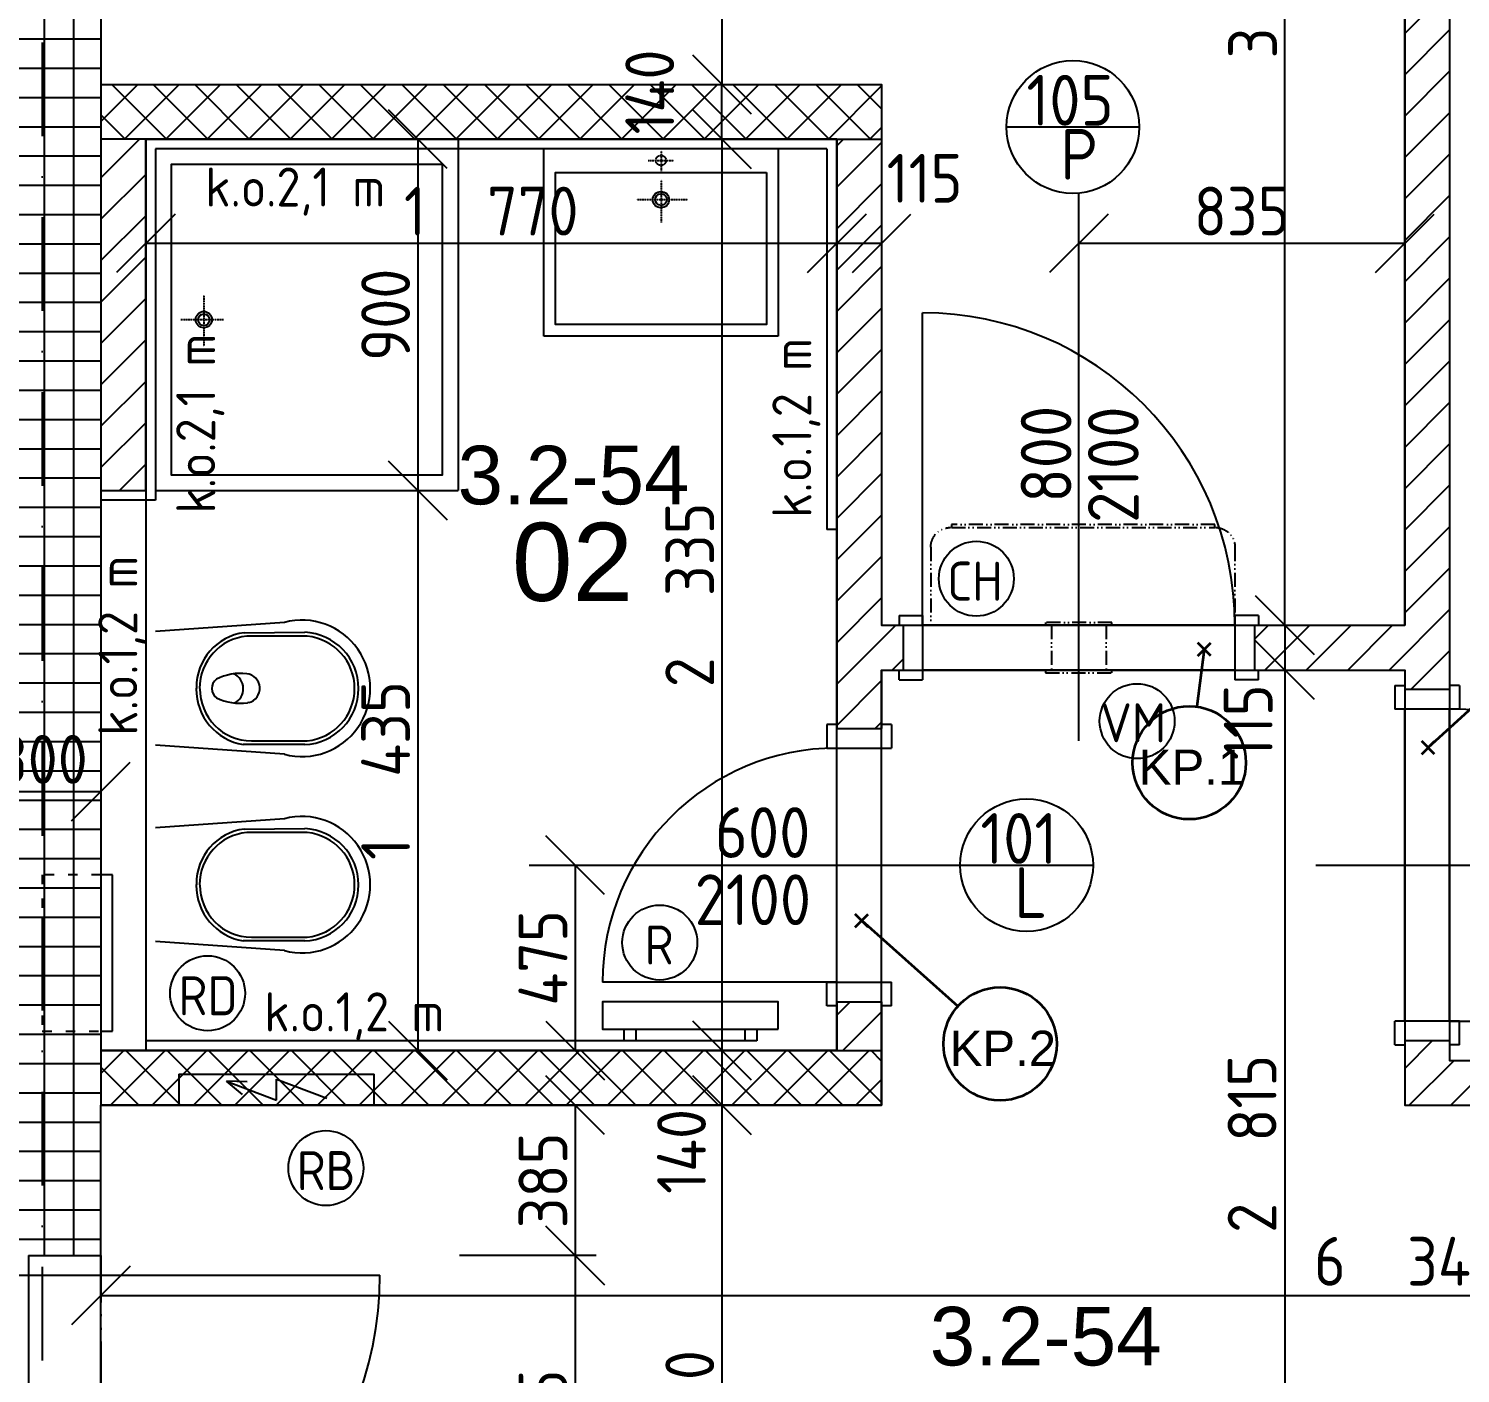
# Model space of a CAD drawing. Extents: x 4511820 to 5180432, y -1526536 to -944957.
# Drawn here: x 4993986 to 4997653, y -1161416 to -1157971 of the extents above; entities that cross this region are included whole.
import ezdxf

# ---------------------------------------------------------------- set-up
doc = ezdxf.new("R2010")
doc.units = 0
doc.header["$MEASUREMENT"] = 0
for name, pattern in [('ACAD_ISO03W100', [30, 12, -18]), ('ACAD_ISO12W100', [22, 12, -3, 0.5, -3, 0.5, -3]), ('BODKOCIARKOVANA_3', [5.6, 3, -1.3, 0, -1.3]), ('DASHED', [0.75, 0.5, -0.25])]:
    doc.linetypes.add(name, pattern=pattern)
doc.layers.get('0').update_dxf_attribs({"linetype": 'CONTINUOUS'})
doc.layers.get('Defpoints').update_dxf_attribs({"color": 61, "linetype": 'CONTINUOUS'})
for name, color, linetype in [('DVERE', 45, 'CONTINUOUS'), ('KÓTY', 4, 'CONTINUOUS'), ('MÚRY', 1, 'CONTINUOUS'), ('osi', 253, 'CONTINUOUS'), ('Plochy', 41, 'CONTINUOUS'), ('POPIS', 7, 'CONTINUOUS'), ('TENKÁ', 7, 'CONTINUOUS'), ('tzb', 153, 'CONTINUOUS'), ('Z-Kúrenie', 101, 'CONTINUOUS'), ('ZARIADOVACIE', 144, 'CONTINUOUS'), ('ZZ-chladenie', 133, 'CONTINUOUS'), ('ZZ-elektro', 221, 'CONTINUOUS'), ('zz-vetr', 52, 'CONTINUOUS'), ('ŠRAFY', 82, 'CONTINUOUS')]:
    doc.layers.add(name, color=color, linetype=linetype)
doc.layers.add('preklady', color=74, linetype='CONTINUOUS', lineweight=35)
doc.styles.add('ARIAL', font='arial.ttf')
doc.styles.add('STYLE1', font='isocp.shx')
doc.dimstyles.new('STANDARD-50', dxfattribs={"dimtxt": 125, "dimasz": 150, "dimexe": 10, "dimexo": 200, "dimgap": 20, "dimtad": 1, "dimdsep": 46, "dimlunit": 6, "dimtxsty": 'STYLE1', "dimblk1": 'OBLIQUE', "dimblk2": 'OBLIQUE', "dimsah": 1, "dimcen": 2.5, "dimse1": 1, "dimse2": 1, "dimadec": 0, "dimazin": 0, "dimtfac": 1, "dimtmove": 1, "dimatfit": 3, "dimldrblk": 'OBLIQUE', "dimfxl": 1, "dimtolj": 1, "dimtzin": 0, "dimarcsym": 0})
pattern_1 = [(45, (515270.5, 303822), (-53.0330086, 53.0330086), [])]
pattern_2 = [(45, (-3027222.4, 456601.68), (-53.0330086, 53.0330086), []), (135, (-3027222.4, 456601.68), (-53.0330086, -53.0330086), [])]

# ---------------------------------------------------------------- blocks, each defined once
blk = doc.blocks.new('_OBLIQUE')
at = {"color": 0, "linetype": 'ByBlock'}
blk.add_line((-0.5, -0.5), (0.5, 0.5), dxfattribs=at)
blk = doc.blocks.new('*D18637')
at = {"layer": 'Defpoints', "color": 0}
for p in [(4993871, -1159925.5), (4994171, -1159925.5), (4994171, -1159925.5)]:
    blk.add_point(p, dxfattribs=at)
at = {"layer": 'KÓTY', "color": 0, "lineweight": -2}
blk.add_line((4993871, -1159925.5), (4994171, -1159925.5), dxfattribs=at)
at = {"layer": 'KÓTY', "color": 0, "linetype": 'ByBlock', "lineweight": -2, "xscale": 150, "yscale": 150, "zscale": 150, "rotation": 180}
blk.add_blockref('_OBLIQUE', (4993871, -1159925.5), dxfattribs=at)
at = {"layer": 'KÓTY', "color": 0, "linetype": 'ByBlock', "lineweight": -2, "xscale": 150, "yscale": 150, "zscale": 150}
blk.add_blockref('_OBLIQUE', (4994171, -1159925.5), dxfattribs=at)
at = {"layer": 'KÓTY', "color": 0, "insert": (4994021, -1159843), "char_height": 125, "attachment_point": 5, "style": 'STYLE1'}
blk.add_mtext('\\A1;300', dxfattribs=at)
blk = doc.blocks.new('*D18728')
at = {"layer": 'Defpoints', "color": 0}
for p in [(4994027, -1161114.2), (4994027, -1162149.2), (4995386, -1162149.2)]:
    blk.add_point(p, dxfattribs=at)
at = {"layer": 'KÓTY', "color": 0, "lineweight": -2}
blk.add_line((4995386, -1161114.2), (4995386, -1162149.2), dxfattribs=at)
at = {"layer": 'KÓTY', "color": 0, "linetype": 'ByBlock', "lineweight": -2, "xscale": 150, "yscale": 150, "zscale": 150}
for p, rotation in [((4995386, -1161114.2), 90), ((4995386, -1162149.2), 270)]:
    blk.add_blockref('_OBLIQUE', p, dxfattribs=dict(at, rotation=rotation))
at = {"layer": 'KÓTY', "color": 0, "insert": (4995303.5, -1161631.7), "char_height": 125, "attachment_point": 5, "rotation": 90, "style": 'STYLE1'}
blk.add_mtext('\\A1;1ﾠ035', dxfattribs=at)
blk = doc.blocks.new('*D18729')
at = {"layer": 'Defpoints', "color": 0}
for p in [(4996171, -1160729.2), (4995762, -1162429.2), (4996171, -1162429.2)]:
    blk.add_point(p, dxfattribs=at)
at = {"layer": 'KÓTY', "color": 0, "lineweight": -2}
blk.add_line((4995762, -1160729.2), (4995762, -1162429.2), dxfattribs=at)
at = {"layer": 'KÓTY', "color": 0, "linetype": 'ByBlock', "lineweight": -2, "xscale": 150, "yscale": 150, "zscale": 150}
for p, rotation in [((4995762, -1160729.2), 90), ((4995762, -1162429.2), 270)]:
    blk.add_blockref('_OBLIQUE', p, dxfattribs=dict(at, rotation=rotation))
at = {"layer": 'KÓTY', "color": 0, "insert": (4995679.5, -1161579.2), "char_height": 125, "attachment_point": 5, "rotation": 90, "style": 'STYLE1'}
blk.add_mtext('\\A1;1ﾠ700', dxfattribs=at)
blk = doc.blocks.new('*D18730')
at = {"layer": 'Defpoints', "color": 0}
for p in [(4994171, -1160729.2), (4994171, -1161114.2), (4995386, -1161114.2)]:
    blk.add_point(p, dxfattribs=at)
at = {"layer": 'KÓTY', "color": 0, "lineweight": -2}
blk.add_line((4995386, -1160729.2), (4995386, -1161114.2), dxfattribs=at)
at = {"layer": 'KÓTY', "color": 0, "linetype": 'ByBlock', "lineweight": -2, "xscale": 150, "yscale": 150, "zscale": 150}
for p, rotation in [((4995386, -1160729.2), 90), ((4995386, -1161114.2), 270)]:
    blk.add_blockref('_OBLIQUE', p, dxfattribs=dict(at, rotation=rotation))
at = {"layer": 'KÓTY', "color": 0, "insert": (4995303.5, -1160921.7), "char_height": 125, "attachment_point": 5, "rotation": 90, "style": 'STYLE1'}
blk.add_mtext('\\A1;385', dxfattribs=at)
blk = doc.blocks.new('*D18732')
at = {"layer": 'Defpoints', "color": 0}
for p in [(4996056, -1158254.2), (4995762, -1160589.2), (4996056, -1160589.2)]:
    blk.add_point(p, dxfattribs=at)
at = {"layer": 'KÓTY', "color": 0, "lineweight": -2}
blk.add_line((4995762, -1158254.2), (4995762, -1160589.2), dxfattribs=at)
at = {"layer": 'KÓTY', "color": 0, "linetype": 'ByBlock', "lineweight": -2, "xscale": 150, "yscale": 150, "zscale": 150}
for p, rotation in [((4995762, -1158254.2), 90), ((4995762, -1160589.2), 270)]:
    blk.add_blockref('_OBLIQUE', p, dxfattribs=dict(at, rotation=rotation))
at = {"layer": 'KÓTY', "color": 0, "insert": (4995679.5, -1159421.7), "char_height": 125, "attachment_point": 5, "rotation": 90, "style": 'STYLE1'}
blk.add_mtext('\\A1;2ﾠ335', dxfattribs=at)
blk = doc.blocks.new('*D18733')
at = {"layer": 'Defpoints', "color": 0}
for p in [(4996056, -1160589.2), (4995762, -1160729.2), (4996056, -1160729.2)]:
    blk.add_point(p, dxfattribs=at)
at = {"layer": 'KÓTY', "color": 0, "lineweight": -2}
blk.add_line((4995762, -1160589.2), (4995762, -1160729.2), dxfattribs=at)
at = {"layer": 'KÓTY', "color": 0, "linetype": 'ByBlock', "lineweight": -2, "xscale": 150, "yscale": 150, "zscale": 150}
for p, rotation in [((4995762, -1160589.2), 90), ((4995762, -1160729.2), 270)]:
    blk.add_blockref('_OBLIQUE', p, dxfattribs=dict(at, rotation=rotation))
at = {"layer": 'KÓTY', "color": 0, "insert": (4995658.5, -1160847.5), "char_height": 125, "attachment_point": 5, "rotation": 90, "style": 'STYLE1'}
blk.add_mtext('\\A1;140', dxfattribs=at)
blk = doc.blocks.new('*D18734')
at = {"layer": 'Defpoints', "color": 0}
for p in [(4995762, -1158114.2), (4996171, -1158114.2), (4996171, -1158254.2)]:
    blk.add_point(p, dxfattribs=at)
at = {"layer": 'KÓTY', "color": 0, "lineweight": -2}
blk.add_line((4995762, -1158254.2), (4995762, -1158114.2), dxfattribs=at)
at = {"layer": 'KÓTY', "color": 0, "linetype": 'ByBlock', "lineweight": -2, "xscale": 150, "yscale": 150, "zscale": 150}
for p, rotation in [((4995762, -1158114.2), 90), ((4995762, -1158254.2), 270)]:
    blk.add_blockref('_OBLIQUE', p, dxfattribs=dict(at, rotation=rotation))
at = {"layer": 'KÓTY', "color": 0, "insert": (4995577, -1158133.4), "char_height": 125, "attachment_point": 5, "rotation": 90, "style": 'STYLE1'}
blk.add_mtext('\\A1;140', dxfattribs=at)
blk = doc.blocks.new('*D18735')
at = {"layer": 'Defpoints', "color": 0}
for p in [(4994171, -1156114.2), (4994171, -1158114.2), (4995762, -1158114.2)]:
    blk.add_point(p, dxfattribs=at)
at = {"layer": 'KÓTY', "color": 0, "lineweight": -2}
blk.add_line((4995762, -1156114.2), (4995762, -1158114.2), dxfattribs=at)
at = {"layer": 'KÓTY', "color": 0, "linetype": 'ByBlock', "lineweight": -2, "xscale": 150, "yscale": 150, "zscale": 150}
for p, rotation in [((4995762, -1156114.2), 90), ((4995762, -1158114.2), 270)]:
    blk.add_blockref('_OBLIQUE', p, dxfattribs=dict(at, rotation=rotation))
at = {"layer": 'KÓTY', "color": 0, "insert": (4995675, -1156897), "char_height": 125, "attachment_point": 5, "rotation": 90, "style": 'STYLE1'}
blk.add_mtext('\\A1;2ﾠ000', dxfattribs=at)
blk = doc.blocks.new('*D18736')
at = {"layer": 'Defpoints', "color": 0}
for p in [(4995267.8, -1160114.2), (4995267.8, -1160589.2), (4995386, -1160589.2)]:
    blk.add_point(p, dxfattribs=at)
at = {"layer": 'KÓTY', "color": 0, "lineweight": -2}
blk.add_line((4995386, -1160114.2), (4995386, -1160589.2), dxfattribs=at)
at = {"layer": 'KÓTY', "color": 0, "linetype": 'ByBlock', "lineweight": -2, "xscale": 150, "yscale": 150, "zscale": 150}
for p, rotation in [((4995386, -1160114.2), 90), ((4995386, -1160589.2), 270)]:
    blk.add_blockref('_OBLIQUE', p, dxfattribs=dict(at, rotation=rotation))
at = {"layer": 'KÓTY', "color": 0, "insert": (4995303.5, -1160351.7), "char_height": 125, "attachment_point": 5, "rotation": 90, "style": 'STYLE1'}
blk.add_mtext('\\A1;475', dxfattribs=at)
blk = doc.blocks.new('*D18737')
at = {"layer": 'Defpoints', "color": 0}
for p in [(4994171, -1159154.2), (4994171, -1160589.2), (4994983, -1160589.2)]:
    blk.add_point(p, dxfattribs=at)
at = {"layer": 'KÓTY', "color": 0, "lineweight": -2}
blk.add_line((4994983, -1159154.2), (4994983, -1160589.2), dxfattribs=at)
at = {"layer": 'KÓTY', "color": 0, "linetype": 'ByBlock', "lineweight": -2, "xscale": 150, "yscale": 150, "zscale": 150}
for p, rotation in [((4994983, -1159154.2), 90), ((4994983, -1160589.2), 270)]:
    blk.add_blockref('_OBLIQUE', p, dxfattribs=dict(at, rotation=rotation))
at = {"layer": 'KÓTY', "color": 0, "insert": (4994900.5, -1159871.7), "char_height": 125, "attachment_point": 5, "rotation": 90, "style": 'STYLE1'}
blk.add_mtext('\\A1;1ﾠ435', dxfattribs=at)
blk = doc.blocks.new('*D18738')
at = {"layer": 'Defpoints', "color": 0}
for p in [(4994286, -1158254.2), (4994311, -1159154.2), (4994983, -1159154.2)]:
    blk.add_point(p, dxfattribs=at)
at = {"layer": 'KÓTY', "color": 0, "lineweight": -2}
blk.add_line((4994983, -1158254.2), (4994983, -1159154.2), dxfattribs=at)
at = {"layer": 'KÓTY', "color": 0, "linetype": 'ByBlock', "lineweight": -2, "xscale": 150, "yscale": 150, "zscale": 150}
for p, rotation in [((4994983, -1158254.2), 90), ((4994983, -1159154.2), 270)]:
    blk.add_blockref('_OBLIQUE', p, dxfattribs=dict(at, rotation=rotation))
at = {"layer": 'KÓTY', "color": 0, "insert": (4994900.5, -1158704.2), "char_height": 125, "attachment_point": 5, "rotation": 90, "style": 'STYLE1'}
blk.add_mtext('\\A1;900', dxfattribs=at)
blk = doc.blocks.new('*D18739')
at = {"layer": 'Defpoints', "color": 0}
for p in [(4994286, -1158254.2), (4996056, -1158254.2), (4996056, -1158521)]:
    blk.add_point(p, dxfattribs=at)
at = {"layer": 'KÓTY', "color": 0, "lineweight": -2}
blk.add_line((4994286, -1158521), (4996056, -1158521), dxfattribs=at)
at = {"layer": 'KÓTY', "color": 0, "linetype": 'ByBlock', "lineweight": -2, "xscale": 150, "yscale": 150, "zscale": 150, "rotation": 180}
blk.add_blockref('_OBLIQUE', (4994286, -1158521), dxfattribs=at)
at = {"layer": 'KÓTY', "color": 0, "linetype": 'ByBlock', "lineweight": -2, "xscale": 150, "yscale": 150, "zscale": 150}
blk.add_blockref('_OBLIQUE', (4996056, -1158521), dxfattribs=at)
at = {"layer": 'KÓTY', "color": 0, "insert": (4995171, -1158438.5), "char_height": 125, "attachment_point": 5, "style": 'STYLE1'}
blk.add_mtext('\\A1;1ﾠ770', dxfattribs=at)
blk = doc.blocks.new('*D18740')
at = {"layer": 'Defpoints', "color": 0}
for p in [(4996056, -1158254.2), (4996171, -1158254.2), (4996171, -1158521)]:
    blk.add_point(p, dxfattribs=at)
at = {"layer": 'KÓTY', "color": 0, "lineweight": -2}
blk.add_line((4996056, -1158521), (4996171, -1158521), dxfattribs=at)
at = {"layer": 'KÓTY', "color": 0, "linetype": 'ByBlock', "lineweight": -2, "xscale": 150, "yscale": 150, "zscale": 150, "rotation": 180}
blk.add_blockref('_OBLIQUE', (4996056, -1158521), dxfattribs=at)
at = {"layer": 'KÓTY', "color": 0, "linetype": 'ByBlock', "lineweight": -2, "xscale": 150, "yscale": 150, "zscale": 150}
blk.add_blockref('_OBLIQUE', (4996171, -1158521), dxfattribs=at)
at = {"layer": 'KÓTY', "color": 0, "insert": (4996281, -1158354.5), "char_height": 125, "attachment_point": 5, "style": 'STYLE1'}
blk.add_mtext('\\A1;115', dxfattribs=at)
blk = doc.blocks.new('*D18772')
at = {"layer": 'Defpoints', "color": 0}
for p in [(4996171, -1157654), (4994171, -1158114.2), (4996171, -1158114.2)]:
    blk.add_point(p, dxfattribs=at)
at = {"layer": 'KÓTY', "color": 0, "lineweight": -2}
blk.add_line((4994171, -1157654), (4996171, -1157654), dxfattribs=at)
at = {"layer": 'KÓTY', "color": 0, "linetype": 'ByBlock', "lineweight": -2, "xscale": 150, "yscale": 150, "zscale": 150, "rotation": 180}
blk.add_blockref('_OBLIQUE', (4994171, -1157654), dxfattribs=at)
at = {"layer": 'KÓTY', "color": 0, "linetype": 'ByBlock', "lineweight": -2, "xscale": 150, "yscale": 150, "zscale": 150}
blk.add_blockref('_OBLIQUE', (4996171, -1157654), dxfattribs=at)
at = {"layer": 'KÓTY', "color": 0, "insert": (4995171, -1157571.5), "char_height": 125, "attachment_point": 5, "style": 'STYLE1'}
blk.add_mtext('\\A1;2ﾠ000', dxfattribs=at)
blk = doc.blocks.new('*D18773')
at = {"layer": 'Defpoints', "color": 0}
for p in [(4996676, -1158393), (4997511, -1158393), (4997511, -1158521)]:
    blk.add_point(p, dxfattribs=at)
at = {"layer": 'KÓTY', "color": 0, "lineweight": -2}
blk.add_line((4996676, -1158521), (4997511, -1158521), dxfattribs=at)
at = {"layer": 'KÓTY', "color": 0, "linetype": 'ByBlock', "lineweight": -2, "xscale": 150, "yscale": 150, "zscale": 150, "rotation": 180}
blk.add_blockref('_OBLIQUE', (4996676, -1158521), dxfattribs=at)
at = {"layer": 'KÓTY', "color": 0, "linetype": 'ByBlock', "lineweight": -2, "xscale": 150, "yscale": 150, "zscale": 150}
blk.add_blockref('_OBLIQUE', (4997511, -1158521), dxfattribs=at)
at = {"layer": 'KÓTY', "color": 0, "insert": (4997093.5, -1158438.5), "char_height": 125, "attachment_point": 5, "style": 'STYLE1'}
blk.add_mtext('\\A1;835', dxfattribs=at)
blk = doc.blocks.new('*D18774')
at = {"layer": 'Defpoints', "color": 0}
for p in [(4997511, -1159499.2), (4997204, -1159614.2), (4997511, -1159614.2)]:
    blk.add_point(p, dxfattribs=at)
at = {"layer": 'KÓTY', "color": 0, "lineweight": -2}
blk.add_line((4997204, -1159499.2), (4997204, -1159614.2), dxfattribs=at)
at = {"layer": 'KÓTY', "color": 0, "linetype": 'ByBlock', "lineweight": -2, "xscale": 150, "yscale": 150, "zscale": 150}
for p, rotation in [((4997204, -1159499.2), 90), ((4997204, -1159614.2), 270)]:
    blk.add_blockref('_OBLIQUE', p, dxfattribs=dict(at, rotation=rotation))
at = {"layer": 'KÓTY', "color": 0, "insert": (4997110, -1159748), "char_height": 125, "attachment_point": 5, "rotation": 90, "style": 'STYLE1'}
blk.add_mtext('\\A1;115', dxfattribs=at)
blk = doc.blocks.new('*D18775')
at = {"layer": 'Defpoints', "color": 0}
for p in [(4997511, -1159614.2), (4997204, -1162429.2), (4997511, -1162429.2)]:
    blk.add_point(p, dxfattribs=at)
at = {"layer": 'KÓTY', "color": 0, "lineweight": -2}
blk.add_line((4997204, -1159614.2), (4997204, -1162429.2), dxfattribs=at)
at = {"layer": 'KÓTY', "color": 0, "linetype": 'ByBlock', "lineweight": -2, "xscale": 150, "yscale": 150, "zscale": 150}
for p, rotation in [((4997204, -1159614.2), 90), ((4997204, -1162429.2), 270)]:
    blk.add_blockref('_OBLIQUE', p, dxfattribs=dict(at, rotation=rotation))
at = {"layer": 'KÓTY', "color": 0, "insert": (4997120, -1160828), "char_height": 125, "attachment_point": 5, "rotation": 90, "style": 'STYLE1'}
blk.add_mtext('\\A1;2ﾠ815', dxfattribs=at)
blk = doc.blocks.new('*D18776')
at = {"layer": 'Defpoints', "color": 0}
for p in [(4997204, -1156114.2), (4997511, -1156114.2), (4997511, -1159499.2)]:
    blk.add_point(p, dxfattribs=at)
at = {"layer": 'KÓTY', "color": 0, "lineweight": -2}
blk.add_line((4997204, -1159499.2), (4997204, -1156114.2), dxfattribs=at)
at = {"layer": 'KÓTY', "color": 0, "linetype": 'ByBlock', "lineweight": -2, "xscale": 150, "yscale": 150, "zscale": 150}
for p, rotation in [((4997204, -1156114.2), 90), ((4997204, -1159499.2), 270)]:
    blk.add_blockref('_OBLIQUE', p, dxfattribs=dict(at, rotation=rotation))
at = {"layer": 'KÓTY', "color": 0, "insert": (4997121.5, -1157806.7), "char_height": 125, "attachment_point": 5, "rotation": 90, "style": 'STYLE1'}
blk.add_mtext('\\A1;3ﾠ385', dxfattribs=at)
blk = doc.blocks.new('*D18834')
at = {"layer": 'Defpoints', "color": 0}
for p in [(4994171, -1160729.2), (5000511, -1160729.2), (5000511, -1161216.5)]:
    blk.add_point(p, dxfattribs=at)
at = {"layer": 'KÓTY', "color": 0, "lineweight": -2}
blk.add_line((4994171, -1161216.5), (5000511, -1161216.5), dxfattribs=at)
at = {"layer": 'KÓTY', "color": 0, "linetype": 'ByBlock', "lineweight": -2, "xscale": 150, "yscale": 150, "zscale": 150, "rotation": 180}
blk.add_blockref('_OBLIQUE', (4994171, -1161216.5), dxfattribs=at)
at = {"layer": 'KÓTY', "color": 0, "linetype": 'ByBlock', "lineweight": -2, "xscale": 150, "yscale": 150, "zscale": 150}
blk.add_blockref('_OBLIQUE', (5000511, -1161216.5), dxfattribs=at)
at = {"layer": 'KÓTY', "color": 0, "insert": (4997518, -1161129), "char_height": 125, "attachment_point": 5, "style": 'STYLE1'}
blk.add_mtext('\\A1;6ﾠ340', dxfattribs=at)
blk = doc.blocks.new('chlj3')
at = {"layer": 'ZZ-chladenie', "linetype": 'ACAD_ISO12W100', "ltscale": 3}
for p, q in [((5005195.8, -1151691.8), (5005395.8, -1151691.8)), ((5005195.8, -1152470.8), (5005395.8, -1152470.8))]:
    blk.add_line(p, q, dxfattribs=at)
blk.add_lwpolyline([(5005145.8, -1152419.2), (5005138.4, -1152419.2), (5005138.4, -1151744.5), (5005145.8, -1151744.5)], close=True, dxfattribs=at)
for centre, start, end in [((5005195.8, -1151741.8), 90, 180), ((5005195.8, -1152420.8), 180, 270)]:
    blk.add_arc(centre, 50, start, end, dxfattribs=at)

msp = doc.modelspace()

# ---------------------------------------------------------------- hatches: boundary and pattern name
at = {"layer": 'ŠRAFY', "ltscale": 0.25}
h = msp.add_hatch(dxfattribs=at)
h.set_pattern_fill('ANSI37', color=256, scale=600, angle=45)
h.set_pattern_definition([(90, (-3307273.674, 668852.734), (-75, 1e-14), []), (180, (-3307273.674, 668852.734), (-1e-14, -75), [])])
h.paths.add_polyline_path([(4993986, -1161114.191), (4994171, -1161114.191), (4994171, -1160729.191), (4994171, -1160614.191), (4994171, -1159154.191), (4994171, -1158254.191), (4994171, -1158114.191), (4994171, -1156114.191), (4993871, -1156114.191), (4993871, -1158464.191), (4993871, -1158544.191), (4993871, -1160964.191), (4993871, -1161044.191), (4993871, -1161114.191)])
h = msp.add_hatch(dxfattribs=at)
h.set_pattern_fill('ANSI31', color=256, scale=600, style=0)
h.set_pattern_definition(pattern_1)
h.paths.add_polyline_path([(4997511, -1159499.191), (4997126, -1159499.191), (4997126, -1159614.191), (4997511, -1159614.191), (4997511, -1159664.191), (4997626, -1159664.191), (4997626, -1156114.191), (4997511, -1156114.191)])
h = msp.add_hatch(dxfattribs=at)
h.set_pattern_fill('ANSI37', color=256, scale=600, style=0)
h.set_pattern_definition(pattern_2)
h.paths.add_polyline_path([(4996171, -1158114.191), (4994171, -1158114.191), (4994171, -1158254.191), (4994286, -1158254.191), (4996056, -1158254.191), (4996171, -1158254.191)])
h = msp.add_hatch(dxfattribs=at)
h.set_pattern_fill('ANSI31', color=256, scale=600, style=0)
h.set_pattern_definition(pattern_1)
h.paths.add_polyline_path([(4994286, -1158254.191), (4994171, -1158254.191), (4994171, -1159154.191), (4994286, -1159154.191)])
h = msp.add_hatch(dxfattribs=at)
h.set_pattern_fill('ANSI31', color=256, scale=600, style=0)
h.set_pattern_definition(pattern_1)
h.paths.add_polyline_path([(4996171, -1158254.191), (4996056, -1158254.191), (4996056, -1159764.191), (4996171, -1159764.191), (4996171, -1159614.191), (4996226, -1159614.191), (4996226, -1159499.191), (4996171, -1159499.191)])
h = msp.add_hatch(dxfattribs=at)
h.set_pattern_fill('ANSI31', color=256, scale=600, style=0)
h.set_pattern_definition(pattern_1)
h.paths.add_polyline_path([(4996171, -1160589.191), (4996171, -1160474.191), (4996171, -1160464.191), (4996056, -1160464.191), (4996056, -1160474.191), (4996056, -1160514.191), (4996056, -1160589.191)])
h = msp.add_hatch(dxfattribs=at)
h.set_pattern_fill('ANSI31', color=256, scale=600, style=0)
h.set_pattern_definition(pattern_1)
h.paths.add_polyline_path([(5000511, -1160614.191), (4997626, -1160614.191), (4997626, -1160564.191), (4997511, -1160564.191), (4997511, -1160729.191), (5000511, -1160729.191)])
h = msp.add_hatch(dxfattribs=at)
h.set_pattern_fill('ANSI37', color=256, scale=600, style=0)
h.set_pattern_definition(pattern_2)
h.paths.add_polyline_path([(4994311, -1160589.191), (4994286, -1160589.191), (4994171, -1160589.191), (4994171, -1160729.191), (4996171, -1160729.191), (4996171, -1160589.191), (4996056, -1160589.191)])

# ---------------------------------------------------------------- linework, layer by layer
at = {"layer": 'DVERE', "ltscale": 0.25}
for p, q in [((4996491, -1158223.035), (4996831, -1158223.035)), ((4996676, -1159795.691), (4996676, -1158393.035)), ((4996276, -1159499.191), (4996276, -1158699.191)), ((4996216, -1159474.191), (4996276, -1159474.191)), ((4996216, -1159474.191), (4996216, -1159499.191)), ((4996276, -1159474.191), (4996276, -1159639.191)), ((4997136, -1159474.191), (4997076, -1159474.191)), ((4997076, -1159474.191), (4997076, -1159639.191)), ((4997136, -1159474.191), (4997136, -1159499.191)), ((4997076, -1159499.191), (4996276, -1159499.191)), ((4996216, -1159639.191), (4996216, -1159614.191)), ((4997076, -1159614.191), (4996276, -1159614.191)), ((4997136, -1159639.191), (4997136, -1159614.191)), ((4996216, -1159639.191), (4996276, -1159639.191)), ((4997136, -1159639.191), (4997076, -1159639.191)), ((4997486, -1159654.191), (4997486, -1159714.191)), ((4997486, -1159654.191), (4997511, -1159654.191)), ((4997651, -1159654.191), (4997626, -1159654.191)), ((4997651, -1159654.191), (4997651, -1159714.191)), ((4997651, -1159714.191), (4997486, -1159714.191)), ((4997511, -1160514.191), (4997511, -1159714.191)), ((4997626, -1160514.191), (4997626, -1159714.191)), ((4996031, -1159754.191), (4996031, -1159814.191)), ((4996056, -1159754.191), (4996031, -1159754.191)), ((4996196, -1159754.191), (4996171, -1159754.191)), ((4996196, -1159754.191), (4996196, -1159814.191)), ((4996031, -1159814.191), (4996196, -1159814.191)), ((4996056, -1160414.191), (4996056, -1159814.191)), ((4996171, -1160414.191), (4996171, -1159814.191)), ((4995267.844, -1160114.191), (4996372.5, -1160114.191)), ((4996372.5, -1160114.191), (4996712.5, -1160114.191)), ((4997283.172, -1160114.191), (4998685.828, -1160114.191)), ((4996056, -1160414.191), (4995456, -1160414.191)), ((4996031, -1160474.191), (4996031, -1160414.191)), ((4996031, -1160414.191), (4996196, -1160414.191)), ((4996196, -1160474.191), (4996196, -1160414.191)), ((4996056, -1160474.191), (4996031, -1160474.191)), ((4996196, -1160474.191), (4996171, -1160474.191)), ((4997486, -1160574.191), (4997486, -1160514.191)), ((4997651, -1160514.191), (4997486, -1160514.191)), ((4997626, -1160514.191), (4998426, -1160514.191)), ((4997651, -1160574.191), (4997651, -1160514.191)), ((4997486, -1160574.191), (4997511, -1160574.191)), ((4997651, -1160574.191), (4997626, -1160574.191))]:
    msp.add_line(p, q, dxfattribs=at)
at = {"layer": 'DVERE'}
for q in [(4993986, -1162064.191), (4994886, -1161164.191)]:
    msp.add_line((4993986, -1161164.191), q, dxfattribs=at)
at = {"layer": 'DVERE', "ltscale": 0.25}
for centre in [(4996661, -1158223.035), (4996542.5, -1160114.191)]:
    msp.add_circle(centre, 170, dxfattribs=at)
for centre, radius, start, end in [((4996276, -1159499.191), 800, 0, 90), ((4997626, -1160514.191), 800, 0, 90), ((4996056, -1160414.191), 600, 90, 180)]:
    msp.add_arc(centre, radius, start, end, dxfattribs=at)
at = {"layer": 'DVERE'}
msp.add_arc((4993986, -1161164.191), 900, 270, 0, dxfattribs=at)
at = {"layer": 'KÓTY', "ltscale": 25}
msp.add_line((4995439.403, -1161114.191), (4995089.403, -1161114.191), dxfattribs=at)
at = {"layer": 'MÚRY'}
for p, q in [((4994171, -1156114.191), (4994171, -1158114.191)), ((4997511, -1156114.191), (4997511, -1159499.191)), ((4997626, -1156114.191), (4997626, -1159664.191)), ((4996171, -1158114.191), (4996171, -1159499.191)), ((4994286, -1159154.191), (4994286, -1158254.191)), ((4996056, -1158254.191), (4996056, -1159764.191)), ((4996171, -1159499.191), (4996226, -1159499.191)), ((4997126, -1159499.191), (4997511, -1159499.191)), ((4996171, -1159614.191), (4996171, -1159764.191)), ((4996171, -1159614.191), (4996226, -1159614.191)), ((4997126, -1159614.191), (4997511, -1159614.191)), ((4997511, -1159614.191), (4997511, -1159664.191)), ((4996056, -1160464.191), (4996056, -1160589.191)), ((4996171, -1160464.191), (4996171, -1160729.191)), ((4997511, -1160564.191), (4997511, -1160729.191)), ((4997626, -1160564.191), (4997626, -1160614.191)), ((4994171, -1160589.191), (4996056, -1160589.191)), ((4996056, -1160589.191), (4994171, -1160589.191)), ((4997626, -1160614.191), (5000511, -1160614.191)), ((4994171, -1160729.191), (4996171, -1160729.191)), ((4996171, -1160729.191), (4994171, -1160729.191)), ((4994171, -1161114.191), (4994171, -1160729.191)), ((4997511, -1160729.191), (5000511, -1160729.191)), ((4993986, -1161114.191), (4993986, -1161164.191)), ((4993986, -1161114.191), (4994171, -1161114.191)), ((4993871, -1161164.191), (4993986, -1161164.191))]:
    msp.add_line(p, q, dxfattribs=at)
at = {"layer": 'MÚRY', "ltscale": 0.25}
for p, q in [((4994171, -1158114.191), (4996171, -1158114.191)), ((4994286, -1158254.191), (4996056, -1158254.191)), ((4994171, -1159154.191), (4994171, -1160589.191)), ((4994171, -1159154.191), (4994286, -1159154.191)), ((4996226, -1159499.191), (4996226, -1159614.191)), ((4997126, -1159499.191), (4997126, -1159614.191)), ((4997626, -1159664.191), (4997511, -1159664.191)), ((4996056, -1159764.191), (4996171, -1159764.191)), ((4996056, -1160464.191), (4996171, -1160464.191)), ((4997626, -1160564.191), (4997511, -1160564.191))]:
    msp.add_line(p, q, dxfattribs=at)
at = {"layer": 'osi', "linetype": 'BODKOCIARKOVANA_3', "ltscale": 80}
msp.add_line((4994021, -1134257), (4994021, -1171774.191), dxfattribs=at)
at = {"layer": 'Plochy'}
for points in [[(4997511, -1156114.191), (4994171, -1156114.191), (4994171, -1158114.191), (4996171, -1158114.191), (4996171, -1159499.191), (4997511, -1159499.191)], [(5000511, -1156114.191), (4997626, -1156114.191), (4997626, -1160614.191), (5000511, -1160614.191)], [(4996056, -1158254.191), (4994286, -1158254.191), (4994286, -1160589.191), (4996056, -1160589.191)], [(4994171, -1162429.191), (4994171, -1160729.191), (4996171, -1160729.191), (4996171, -1159614.191), (4997511, -1159614.191), (4997511, -1160729.191), (5000511, -1160729.191), (5000511, -1162429.191)]]:
    msp.add_lwpolyline(points, close=True, dxfattribs=at)
at = {"layer": 'preklady'}
for p, q in [((4996980.882, -1159578.116), (4997014.116, -1159544.882)), ((4997014.117, -1159578.117), (4996980.883, -1159544.883)), ((4996997.5, -1159561.5), (4996978.07, -1159707.951)), ((4997570.999, -1159812.999), (4997815.552, -1159589.105)), ((4997554.382, -1159829.616), (4997587.616, -1159796.382)), ((4997587.617, -1159829.617), (4997554.383, -1159796.383)), ((4996103.382, -1160272.616), (4996136.616, -1160239.382)), ((4996136.617, -1160272.617), (4996103.383, -1160239.383)), ((4996120, -1160256), (4996366.261, -1160475.516))]:
    msp.add_line(p, q, dxfattribs=at)
at = {"layer": 'preklady', "ltscale": 0.25}
for centre in [(4996959, -1159851.691), (4996474.5, -1160572)]:
    msp.add_circle(centre, 145, dxfattribs=at)
at = {"layer": 'TENKÁ'}
for p, q in [((4994171, -1158114.191), (4994171, -1158254.191)), ((4994171, -1158254.191), (4994171, -1159154.191)), ((4994286, -1158254.191), (4994171, -1158254.191)), ((4996056, -1158254.191), (4996171, -1158254.191)), ((4996031, -1158279.191), (4994311, -1158279.191)), ((4994311, -1159179.191), (4994171, -1159179.191)), ((4996056, -1159254.191), (4996031, -1159254.191)), ((4995851, -1160564.191), (4994286, -1160564.191)), ((4994171, -1160589.191), (4994171, -1160729.191)), ((4996056, -1160589.191), (4994311, -1160589.191)), ((4996056, -1160589.191), (4996171, -1160589.191))]:
    msp.add_line(p, q, dxfattribs=at)
at = {"layer": 'TENKÁ', "ltscale": 0.25}
for p, q in [((4994311, -1158279.191), (4994311, -1159179.191)), ((4996031, -1158279.191), (4996031, -1159254.191)), ((4994286, -1159179.191), (4994286, -1160589.191))]:
    msp.add_line(p, q, dxfattribs=at)
at = {"layer": 'TENKÁ', "linetype": 'ACAD_ISO12W100', "ltscale": 10}
msp.add_line((4994171, -1161114.191), (4994171, -1162149.191), dxfattribs=at)
at = {"layer": 'tzb', "linetype": 'ACAD_ISO03W100', "ltscale": 2}
for p, q in [((4994021, -1160139.191), (4994021, -1160539.191)), ((4994171, -1160139.191), (4994021, -1160139.191)), ((4994021, -1160539.191), (4994171, -1160539.191))]:
    msp.add_line(p, q, dxfattribs=at)
at = {"layer": 'tzb'}
for p, q in [((4994201, -1160139.191), (4994171, -1160139.191)), ((4994201, -1160539.191), (4994201, -1160139.191)), ((4994171, -1160539.191), (4994201, -1160539.191))]:
    msp.add_line(p, q, dxfattribs=at)
msp.add_circle((4994444.389, -1160442.346), 96, dxfattribs=at)
at = {"layer": 'Z-Kúrenie', "linetype": 'Continuous'}
for p, q in [((4995511, -1160534.191), (4995511, -1160564.191)), ((4995541, -1160534.191), (4995541, -1160564.191)), ((4995821, -1160534.191), (4995821, -1160564.191)), ((4995851, -1160534.191), (4995851, -1160564.191))]:
    msp.add_line(p, q, dxfattribs=at)
msp.add_lwpolyline([(4995906, -1160534.191), (4995906, -1160464.191), (4995456, -1160464.191), (4995456, -1160534.191)], close=True, dxfattribs=at)
msp.add_circle((4995602.712, -1160312.351), 96, dxfattribs=at)
at = {"layer": 'ZARIADOVACIE', "linetype": 'Continuous'}
for p, q in [((4995086, -1158254.191), (4995086, -1159154.191)), ((4994311, -1159154.191), (4995086, -1159154.191)), ((4994415.88, -1159659.506), (4994415.316, -1159662.323)), ((4994423.968, -1159661.205), (4994424.79, -1159662.101)), ((4994549.998, -1159697.769), (4994546.288, -1159697.931)), ((4994549.998, -1159697.769), (4994546.288, -1159697.931)), ((4994415.88, -1160162.493), (4994415.316, -1160165.31)), ((4994423.968, -1160164.192), (4994424.79, -1160165.088))]:
    msp.add_line(p, q, dxfattribs=at)
at = {"layer": 'ZARIADOVACIE', "ltscale": 0.25}
for p, q in [((4995306, -1158759.191), (4995306, -1158279.191)), ((4995906, -1158279.191), (4995906, -1158759.191)), ((4995906, -1158759.191), (4995306, -1158759.191))]:
    msp.add_line(p, q, dxfattribs=at)
at = {"layer": 'ZARIADOVACIE', "linetype": 'DASHED'}
for p, q in [((4995606, -1158283.892), (4995606, -1158335.926)), ((4995573.137, -1158308.54), (4995638.863, -1158308.54)), ((4995606, -1158358.298), (4995606, -1158467.843)), ((4995543.012, -1158408.962), (4995674.465, -1158408.962)), ((4994434.881, -1158653.703), (4994434.881, -1158785.157)), ((4994485.545, -1158716.691), (4994376, -1158716.691))]:
    msp.add_line(p, q, dxfattribs=at)
at = {"layer": 'ZARIADOVACIE'}
for p, q in [((4994640.998, -1159492.392), (4994311, -1159515.467)), ((4994538.134, -1159518.66), (4994693.29, -1159517.534)), ((4994699.464, -1159527.558), (4994544.803, -1159527.558)), ((4994640.999, -1159830.018), (4994311, -1159806.942)), ((4994693.29, -1159805.423), (4994535.881, -1159805.423)), ((4994556.642, -1159795.568), (4994699.464, -1159795.568)), ((4994640.998, -1159995.379), (4994311, -1160018.454)), ((4994538.134, -1160021.647), (4994693.29, -1160020.521)), ((4994699.464, -1160030.545), (4994544.803, -1160030.545)), ((4994640.999, -1160333.005), (4994311, -1160309.929)), ((4994693.29, -1160308.41), (4994535.881, -1160308.41)), ((4994556.642, -1160298.555), (4994699.464, -1160298.555))]:
    msp.add_line(p, q, dxfattribs=at)
at = {"layer": 'ZARIADOVACIE', "linetype": 'Continuous'}
msp.add_lwpolyline([(4995046, -1158319.191), (4994351, -1158319.191), (4994351, -1159114.191), (4995046, -1159114.191)], close=True, dxfattribs=at)
at = {"layer": 'ZARIADOVACIE', "ltscale": 0.25}
msp.add_lwpolyline([(4995876, -1158339.191), (4995876, -1158729.191), (4995336, -1158729.191), (4995336, -1158339.191)], close=True, dxfattribs=at)
msp.add_lwpolyline([(4995876, -1158339.191), (4995876, -1158729.191), (4995336, -1158729.191), (4995336, -1158339.191)], close=True, dxfattribs=at)
at = {"layer": 'ZARIADOVACIE', "linetype": 'DASHED'}
msp.add_circle((4995605.686, -1158308.539), 12.931, dxfattribs=at)
at = {"layer": 'ZARIADOVACIE', "linetype": 'Continuous'}
for centre, radius in [((4995605.727, -1158409.23), 20.877), ((4995606, -1158408.962), 14.781), ((4994434.613, -1158716.418), 20.877), ((4994434.881, -1158716.691), 14.781)]:
    msp.add_circle(centre, radius, dxfattribs=at)
for centre, radius, start, end in [((4994686.232, -1159661.205), 174.768, 255.000166, 105.000097), ((4994556.58, -1159658.153), 140.707, 97.532963, 180.550993), ((4994557.265, -1159660.274), 133.3, 95.364578, 180.399907), ((4994686.916, -1159661.478), 144.085, 272.535471, 87.464529), ((4994686.356, -1159661.563), 134.645, 275.586614, 84.413386), ((4994528.917, -1159756.979), 134.275, 83.23165, 117.408649), ((4994494.597, -1159661.773), 41.261, 296.767028, 66.409044), ((4994540.312, -1159661.205), 37.825, 284.836199, 83.274318), ((4994560.144, -1159662.641), 144.828, 179.874094, 260.355814), ((4994556.663, -1159663.685), 131.883, 179.311779, 269.990871), ((4994484.708, -1159661.7), 29.701, 126.344037, 234.266205), ((4994526.908, -1159561.091), 138.205, 244.477977, 278.060779), ((4994686.232, -1160164.192), 174.768, 255.000166, 105.000097), ((4994556.58, -1160161.14), 140.707, 97.532963, 180.550993), ((4994686.916, -1160164.465), 144.085, 272.535471, 87.464529), ((4994557.265, -1160163.261), 133.3, 95.364578, 180.399907), ((4994686.356, -1160164.55), 134.645, 275.586614, 84.413386), ((4994560.144, -1160165.629), 144.828, 179.874094, 260.355814), ((4994556.663, -1160166.672), 131.883, 179.311779, 269.990871)]:
    msp.add_arc(centre, radius, start, end, dxfattribs=at)
at = {"layer": 'ZZ-chladenie'}
msp.add_circle((4996413.498, -1159380.296), 96, dxfattribs=at)
at = {"layer": 'ZZ-elektro'}
for p, q in [((4994371, -1160649.191), (4994371, -1160729.191)), ((4994371, -1160649.191), (4994871, -1160649.191)), ((4994871, -1160729.191), (4994871, -1160649.191)), ((4994492.507, -1160667.79), (4994621, -1160716.074)), ((4994545.813, -1160669.113), (4994492.507, -1160667.79)), ((4994533.493, -1160701.899), (4994492.507, -1160667.79)), ((4994621, -1160716.074), (4994621, -1160662.361)), ((4994621, -1160662.361), (4994749.493, -1160710.645))]:
    msp.add_line(p, q, dxfattribs=at)
msp.add_circle((4994747.387, -1160890.259), 96, dxfattribs=at)
at = {"layer": 'zz-vetr', "linetype": 'ACAD_ISO12W100', "lineweight": -2, "ltscale": 3}
for p, q in [((4996606, -1159499.191), (4996606, -1159614.191)), ((4996746, -1159499.191), (4996746, -1159614.191))]:
    msp.add_line(p, q, dxfattribs=at)
for points in [[(4996761, -1159499.191), (4996761, -1159492.191), (4996591, -1159492.191), (4996591, -1159499.191)], [(4996761, -1159621.191), (4996761, -1159614.191), (4996591, -1159614.191), (4996591, -1159621.191)]]:
    msp.add_lwpolyline(points, close=True, dxfattribs=at)
at = {"layer": 'zz-vetr'}
msp.add_circle((4996825.499, -1159745.262), 96, dxfattribs=at)

# ---------------------------------------------------------------- block references
at = {"layer": 'ZZ-chladenie', "xscale": -1, "rotation": 89.99999999999997}
msp.add_blockref('chlj3', (3844605.218, 3845896.63), dxfattribs=at)

# ---------------------------------------------------------------- texts
at = {"layer": 'DVERE', "style": 'STYLE1'}
for s, p in [('105', (4996541.97, -1158219.535)), ('P', (4996628.97, -1158358.172)), ('101', (4996423.97, -1160110.691)), ('L', (4996510.97, -1160249.328))]:
    msp.add_text(s, height=130, dxfattribs=at).set_placement(p)
at = {"layer": 'POPIS', "lineweight": 40, "ltscale": 0.25, "style": 'ARIAL'}
for s, height, p in [('3.2-54', 150, (4995084.769, -1159189.77)), ('02', 200, (4995223.829, -1159437.079)), ('3.2-54', 150, (4996294.269, -1161395.77))]:
    msp.add_text(s, height=height, dxfattribs=at).set_placement(p)
at = {"layer": 'preklady', "linetype": 'Continuous', "lineweight": 20, "style": 'ARIAL'}
for s, p in [('KP.1', (4996829.736, -1159907.948)), ('KP.2', (4996345.236, -1160628.257))]:
    msp.add_text(s, height=90, dxfattribs=at).set_placement(p)
at = {"layer": 'TENKÁ', "linetype": 'Continuous', "style": 'STYLE1'}
for s, height, p in [('k.o.2,1 m', 100, (4994438.443, -1158426.806)), ('600', 130, (4995743.929, -1160095.608)), ('2100', 130, (4995692.155, -1160267.716)), ('k.o.1,2 m', 100, (4994589.827, -1160540.001))]:
    msp.add_text(s, height=height, dxfattribs=at).set_placement(p)
for s, height, p in [('k.o.2,1 m', 100, (4994464.097, -1159213.306)), ('k.o.1,2 m', 100, (4995991.056, -1159224.46)), ('800', 130, (4996657.417, -1159185.47)), ('2100', 130, (4996829.524, -1159237.244)), ('k.o.1,2 m', 100, (4994264.515, -1159782.391))]:
    msp.add_text(s, height=height, rotation=90, dxfattribs=at).set_placement(p)
at = {"layer": 'tzb', "style": 'STYLE1'}
msp.add_text('RD', height=100, dxfattribs=at).set_placement((4994369.762, -1160498.546))
at = {"layer": 'Z-Kúrenie', "linetype": 'Continuous', "style": 'STYLE1'}
msp.add_text('R', height=100, dxfattribs=at).set_placement((4995564.084, -1160368.55))
at = {"layer": 'ZZ-chladenie', "style": 'STYLE1'}
msp.add_text('CH', height=100, dxfattribs=at).set_placement((4996338.87, -1159436.495))
at = {"layer": 'ZZ-elektro', "style": 'STYLE1'}
msp.add_text('RB', height=100, dxfattribs=at).set_placement((4994672.759, -1160946.458))
at = {"layer": 'zz-vetr', "style": 'STYLE1'}
msp.add_text('VM', height=100, dxfattribs=at).set_placement((4996731.192, -1159799.275))

# ---------------------------------------------------------------- dimensions: what is measured, and where the dimension line sits
at = {"layer": 'KÓTY'}
for base, p1, p2, picture, middle in [((4995762, -1158114.191), (4994171, -1156114.191), (4994171, -1158114.191), '*D18735', (4995757.5, -1156897)), ((4997204, -1159614.191), (4997511, -1159499.191), (4997511, -1159614.191), '*D18774', (4997192.5, -1159748)), ((4997204, -1162429.191), (4997511, -1159614.191), (4997511, -1162429.191), '*D18775', (4997202.5, -1160828)), ((4995762, -1160729.191), (4996056, -1160589.191), (4996056, -1160729.191), '*D18733', (4995741, -1160847.5))]:
    dim = msp.add_linear_dim(base=base, p1=p1, p2=p2, angle=90, dimstyle='STANDARD-50', dxfattribs=at)
    dim.commit()
    dim.dimension.update_dxf_attribs({"geometry": picture, "text_midpoint": middle, "dimtype": 160})
for base, p1, p2, picture, middle in [((4997204, -1156114.191), (4997511, -1159499.191), (4997511, -1156114.191), '*D18776', (4997121.457, -1157806.691)), ((4995762, -1158114.191), (4996171, -1158254.191), (4996171, -1158114.191), '*D18734', (4995577, -1158133.441)), ((4994983, -1159154.191), (4994286, -1158254.191), (4994311, -1159154.191), '*D18738', (4994900.5, -1158704.191)), ((4995762, -1160589.191), (4996056, -1158254.191), (4996056, -1160589.191), '*D18732', (4995679.457, -1159421.691)), ((4994983, -1160589.191), (4994171, -1159154.191), (4994171, -1160589.191), '*D18737', (4994900.457, -1159871.691)), ((4995386, -1160589.191), (4995267.844, -1160114.191), (4995267.844, -1160589.191), '*D18736', (4995303.5, -1160351.691)), ((4995386, -1161114.191), (4994171, -1160729.191), (4994171, -1161114.191), '*D18730', (4995303.5, -1160921.691)), ((4995762, -1162429.191), (4996171, -1160729.191), (4996171, -1162429.191), '*D18729', (4995679.457, -1161579.191)), ((4995386, -1162149.191), (4994027, -1161114.191), (4994027, -1162149.191), '*D18728', (4995303.457, -1161631.691))]:
    dim = msp.add_linear_dim(base=base, p1=p1, p2=p2, angle=90, dimstyle='STANDARD-50', dxfattribs=at)
    dim.commit()
    dim.dimension.update_dxf_attribs({"geometry": picture, "text_midpoint": middle})
for base, p1, p2, picture, middle in [((4996171, -1157654), (4994171, -1158114.191), (4996171, -1158114.191), '*D18772', (4995171, -1157571.457)), ((4996056, -1158521), (4994286, -1158254.191), (4996056, -1158254.191), '*D18739', (4995171, -1158438.457)), ((4997511, -1158521), (4996676, -1158393.035), (4997511, -1158393.035), '*D18773', (4997093.5, -1158438.5)), ((4994171, -1159925.5), (4993871, -1159925.5), (4994171, -1159925.5), '*D18637', (4994021, -1159843))]:
    dim = msp.add_linear_dim(base=base, p1=p1, p2=p2, dimstyle='STANDARD-50', dxfattribs=at)
    dim.commit()
    dim.dimension.update_dxf_attribs({"geometry": picture, "text_midpoint": middle})
for base, p1, p2, picture, middle in [((4996171, -1158521), (4996056, -1158254.191), (4996171, -1158254.191), '*D18740', (4996281, -1158437)), ((5000511, -1161216.5), (4994171, -1160729.191), (5000511, -1160729.191), '*D18834', (4997518, -1161211.5))]:
    dim = msp.add_linear_dim(base=base, p1=p1, p2=p2, dimstyle='STANDARD-50', dxfattribs=at)
    dim.commit()
    dim.dimension.update_dxf_attribs({"geometry": picture, "text_midpoint": middle, "dimtype": 160})

doc.saveas('drawing.dxf')
